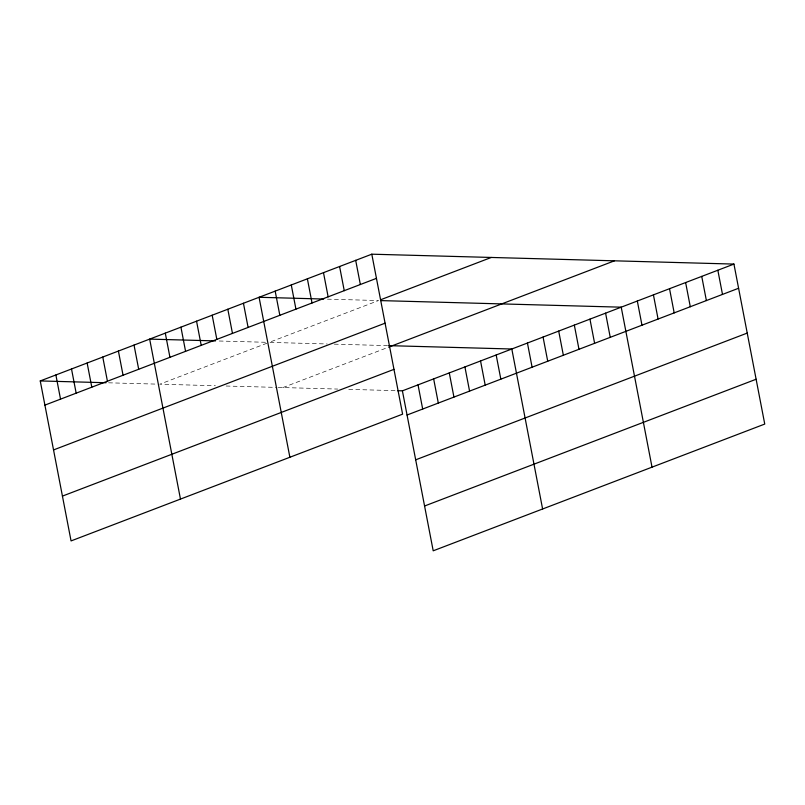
<?xml version="1.0" encoding="UTF-8"?>
<svg xmlns="http://www.w3.org/2000/svg" width="805" height="805" viewBox="0 0 805 805"><rect width="100%" height="100%" fill="white"/><g stroke="black" fill="none" stroke-linecap="round" stroke-linejoin="round"><path stroke-width="0.6" stroke-dasharray="4.03 3.02" d="M266.938 343.232L159.762 384.206L215.398 385.726M282.887 387.567L388.946 347.025M327.363 299.148L378.581 300.547L269.172 342.377L327.182 343.966M219.171 341.008L266.727 342.306M334.286 344.158L387.567 345.617M108.544 382.808L157.317 384.136M226.054 386.018L276.97 387.406M278.148 387.436L337.768 389.067M348.736 389.368L396.302 390.667"/><path stroke-width="1.21" d="M371.799 254.189L402.601 414.162L71.061 540.92L40.25 380.936L371.799 254.189L733.939 264.08L764.75 424.064L433.201 550.811L402.399 390.838L397.519 390.707M44.909 405.116L376.458 278.359M380.876 299.671L491.302 257.449M53.533 449.935L385.082 323.177M388.946 347.025L614.436 260.82M62.428 496.101L393.977 369.354M402.399 390.838L733.939 264.08M407.048 415.018L738.598 288.26M415.682 459.826L747.231 333.079M424.577 506.003L756.116 379.246M323.701 299.047L259.069 297.276L289.88 457.26M380.946 300.607L621.219 307.178L652.02 467.162M215.509 340.907L149.66 339.106L180.471 499.09M388.745 345.647L511.809 349.008L542.61 508.991M40.25 380.936L106.099 382.737M717.839 270.239L722.498 294.419M701.739 276.397L706.388 300.577M685.629 282.555L690.288 306.735M669.529 288.713L674.188 312.893M653.429 294.872L658.077 319.042M637.319 301.02L641.977 325.2M605.591 313.155L610.24 337.335M589.954 319.132L594.613 343.312M574.327 325.109L578.986 349.29M558.7 331.086L563.349 355.257M543.063 337.053L547.722 361.234M527.436 343.031L532.095 367.211M496.172 354.985L500.831 379.165M480.545 360.962L485.204 385.142M464.918 366.939L469.567 391.109M449.281 372.906L453.94 397.086M433.654 378.883L438.312 403.064M418.026 384.86L422.685 409.041M355.689 260.337L360.348 284.517M339.589 266.495L344.248 290.675M323.489 272.654L328.138 296.834M307.379 278.812L312.038 302.992M291.279 284.97L295.938 309.15M275.179 291.128L279.828 315.298M243.442 303.254L248.101 327.434M227.815 309.231L232.464 333.411M212.178 315.208L216.837 339.388M196.551 321.185L201.21 345.365M180.924 327.162L185.573 351.332M165.287 333.129L169.946 357.309M134.032 345.083L138.691 369.264M118.405 351.061L123.054 375.241M102.768 357.038L107.427 381.218M87.141 363.015L91.8 387.185M71.514 368.982L76.163 393.162M55.877 374.959L60.536 399.139"/></g></svg>
